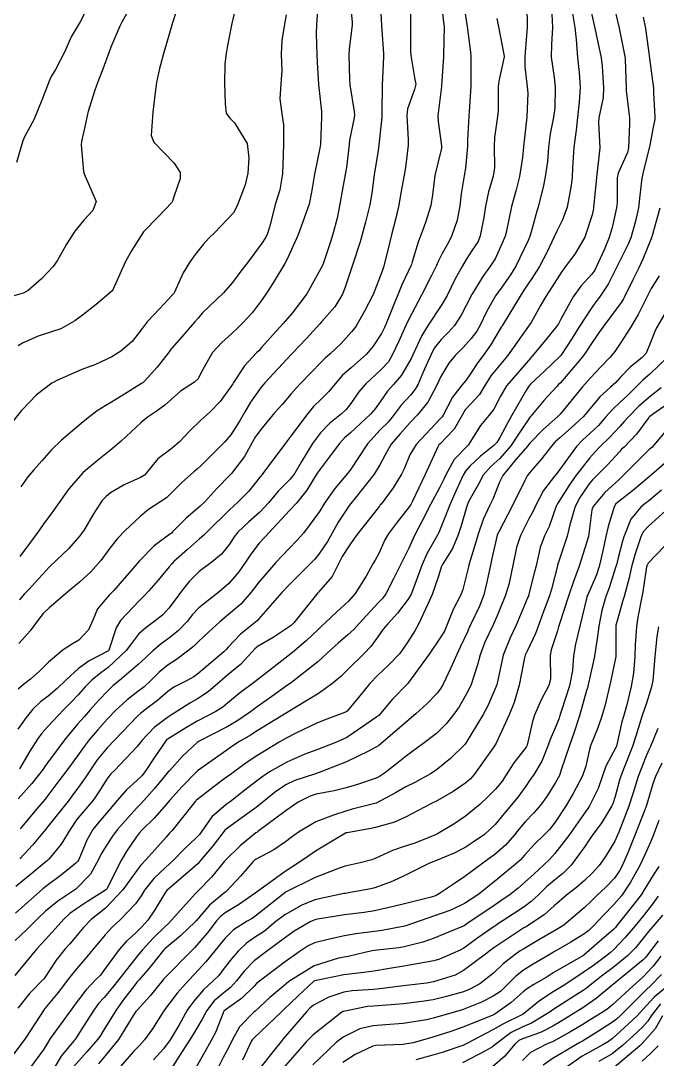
# Model space of a CAD drawing. Header units: metres. Extents: x 307586 to 320046, y 7427249 to 7434250.
# Drawn here: x 319825.8 to 319868.4, y 7429218.5 to 7429288 of the extents above; entities that cross this region are included whole.
import ezdxf

# ---------------------------------------------------------------- set-up
doc = ezdxf.new("R2010")
doc.units = ezdxf.units.M
doc.header["$MEASUREMENT"] = 0
doc.layers.add('Curvas de Nivel 1m', color=11, linetype='Continuous')
doc.layers.add('Curvas de Nivel 5m', color=15, linetype='Continuous')

msp = doc.modelspace()

# ---------------------------------------------------------------- linework, layer by layer
at = {"layer": 'Curvas de Nivel 1m', "flags": 128}
for points, elevation in [([(319863.746, 7429289.505), (319864.183, 7429287.556), (319864.197, 7429287.514), (319864.206, 7429287.476), (319864.628, 7429285.485), (319864.692, 7429284.94), (319864.778, 7429283.484), (319864.762, 7429282.848), (319864.457, 7429281.487), (319864.433, 7429281.161), (319864.52, 7429279.486), (319864.484, 7429279.081), (319864.308, 7429277.488), (319864.292, 7429277.256), (319864.118, 7429275.489), (319864.108, 7429275.413), (319864.028, 7429274.986), (319863.534, 7429273.497), (319862.867, 7429272.373), (319862.222, 7429271.517), (319862.122, 7429271.387), (319861.988, 7429271.204), (319861.33, 7429270.169), (319860.918, 7429269.53), (319860.564, 7429268.927), (319859.946, 7429267.803), (319859.77, 7429267.543), (319858.999, 7429266.481), (319858.348, 7429265.563), (319857.908, 7429265.031), (319857.236, 7429264.24), (319856.849, 7429263.58), (319856.493, 7429262.977), (319855.88, 7429262.338), (319855.518, 7429261.952), (319855.317, 7429261.596), (319854.784, 7429260.67), (319853.844, 7429259.686), (319853.775, 7429259.611), (319853.703, 7429259.474), (319852.851, 7429257.625), (319852.001, 7429255.842), (319851.9, 7429255.638), (319851.791, 7429255.473), (319850.983, 7429254.446), (319850.387, 7429253.654), (319850.162, 7429253.261), (319849.753, 7429252.357), (319849.509, 7429251.901), (319849.361, 7429251.666), (319848.897, 7429250.835), (319848.172, 7429249.683), (319847.718, 7429249.163), (319846.953, 7429248.455), (319846.168, 7429247.705), (319845.924, 7429247.483), (319845.696, 7429247.27), (319844.894, 7429246.509), (319843.978, 7429245.727), (319843.67, 7429245.485), (319842.474, 7429244.561), (319841.655, 7429243.926), (319841.564, 7429243.85), (319841.457, 7429243.762), (319840.417, 7429242.996), (319839.631, 7429242.343), (319839.325, 7429242.087), (319838.848, 7429241.792), (319837.616, 7429241.133), (319836.776, 7429240.654), (319835.604, 7429239.916), (319835.553, 7429239.881), (319835.512, 7429239.831), (319834.734, 7429238.696), (319834.172, 7429237.844), (319833.917, 7429237.507), (319833.573, 7429237.175), (319832.88, 7429236.543), (319832.287, 7429235.869), (319831.544, 7429234.979), (319831.035, 7429234.388), (319830.638, 7429233.889), (319830.226, 7429233.19), (319829.697, 7429231.898), (319829.63, 7429231.771), (319829.5, 7429231.642), (319828.527, 7429230.875), (319827.485, 7429230.081), (319827.29, 7429229.923), (319825.467, 7429228.313)], 858), ([(319853.871, 7429289.623), (319854.108, 7429287.696), (319854.113, 7429287.621), (319854.084, 7429285.69), (319854.087, 7429285.621), (319854.088, 7429285.556), (319853.949, 7429283.613), (319853.923, 7429283.406), (319853.707, 7429281.616), (319853.716, 7429281.225), (319853.951, 7429279.612), (319853.933, 7429279.464), (319853.5, 7429277.618), (319853.337, 7429276.327), (319853.224, 7429275.622), (319852.878, 7429274.483), (319852.56, 7429273.632), (319852.409, 7429273.232), (319851.986, 7429271.844), (319851.941, 7429271.683), (319851.923, 7429271.641), (319851.299, 7429270.317), (319851.029, 7429269.649), (319850.722, 7429268.886), (319850.224, 7429267.657), (319850.14, 7429267.458), (319849.934, 7429267.059), (319849.383, 7429266.206), (319848.928, 7429265.675), (319847.904, 7429264.76), (319847.329, 7429264.265), (319846.83, 7429263.701), (319846.409, 7429263.181), (319845.877, 7429262.658), (319845.393, 7429262.191), (319845.001, 7429261.719), (319843.847, 7429260.172), (319843.516, 7429259.735), (319842.673, 7429258.589), (319842.046, 7429257.757), (319841.947, 7429257.632), (319841.819, 7429257.471), (319841.053, 7429256.518), (319840.328, 7429255.775), (319840.045, 7429255.523), (319839.788, 7429255.292), (319838.272, 7429253.803), (319838.023, 7429253.552), (319837.766, 7429253.325), (319836.948, 7429252.625), (319836.05, 7429251.827), (319835.901, 7429251.669), (319835.739, 7429251.469), (319835.004, 7429250.564), (319834.372, 7429249.844), (319834.05, 7429249.516), (319833.716, 7429249.18), (319832.488, 7429247.868), (319832.19, 7429247.378), (319831.698, 7429245.88), (319831.673, 7429245.853), (319830.381, 7429245.177), (319829.66, 7429244.658), (319828.847, 7429243.912), (319828.244, 7429243.321), (319827.636, 7429242.81), (319827.137, 7429242.429), (319826.626, 7429241.94), (319826.172, 7429241.39), (319825.609, 7429240.595)], 864), ([(319849.834, 7429289.3), (319849.934, 7429287.664), (319850.063, 7429285.752), (319850.064, 7429285.661), (319850.06, 7429285.569), (319849.983, 7429283.662), (319849.962, 7429281.805), (319849.961, 7429281.662), (319849.952, 7429281.513), (319849.759, 7429279.665), (319849.708, 7429279.294), (319849.44, 7429277.669), (319849.274, 7429276.443), (319849.141, 7429275.673), (319848.86, 7429274.516), (319848.649, 7429273.68), (319848.505, 7429273.183), (319848.004, 7429271.69), (319847.982, 7429271.625), (319847.511, 7429270.151), (319847.332, 7429269.696), (319846.812, 7429268.844), (319845.944, 7429267.86), (319845.802, 7429267.711), (319844.916, 7429266.732), (319843.962, 7429265.73), (319843.912, 7429265.676), (319842.135, 7429263.756), (319842.019, 7429263.63), (319841.889, 7429263.473), (319841.173, 7429262.468), (319840.771, 7429261.771), (319840.441, 7429261.19), (319839.848, 7429260.276), (319839.436, 7429259.786), (319837.827, 7429258.197), (319837.625, 7429258.012), (319837.387, 7429257.814), (319836.553, 7429257.081), (319835.8, 7429256.316), (319835.546, 7429256.083), (319835.173, 7429255.836), (319834.341, 7429255.291), (319833.783, 7429254.822), (319832.773, 7429253.865), (319832.279, 7429253.358), (319831.755, 7429252.714), (319831.405, 7429252.227), (319831.158, 7429251.886), (319830.495, 7429251.132), (319829.728, 7429250.445), (319829.083, 7429249.91), (319827.711, 7429248.726), (319827.308, 7429248.332), (319826.995, 7429247.937), (319826.444, 7429247.19), (319825.679, 7429246.343)], 866), ([(319847.796, 7429289.694), (319847.974, 7429287.903), (319847.972, 7429287.692), (319847.77, 7429286.083), (319847.753, 7429285.694), (319847.788, 7429284.042), (319847.814, 7429283.693), (319848.106, 7429281.904), (319848.121, 7429281.69), (319848.101, 7429281.486), (319847.801, 7429279.978), (319847.764, 7429279.693), (319847.595, 7429278.167), (319847.504, 7429277.696), (319847.268, 7429276.474), (319847.147, 7429275.699), (319846.956, 7429274.768), (319846.67, 7429273.703), (319846.516, 7429273.194), (319846.023, 7429271.71), (319846.013, 7429271.679), (319845.982, 7429271.6), (319844.934, 7429269.72), (319843.95, 7429268.416), (319843.365, 7429267.739), (319842.696, 7429266.984), (319841.918, 7429266.118), (319841.745, 7429265.933), (319841.567, 7429265.763), (319840.778, 7429264.898), (319840.028, 7429263.779), (319839.979, 7429263.692), (319839.889, 7429263.537), (319839.149, 7429262.515), (319838.441, 7429261.801), (319837.857, 7429261.268), (319837.121, 7429260.547), (319836.42, 7429259.824), (319836.122, 7429259.545), (319835.838, 7429259.338), (319834.984, 7429258.686), (319834.312, 7429257.845), (319834.08, 7429257.586), (319833.817, 7429257.431), (319832.726, 7429256.95), (319831.801, 7429256.402), (319831.512, 7429256.168), (319831.26, 7429255.885), (319830.662, 7429255.014), (319830.017, 7429253.898), (319829.922, 7429253.747), (319829.767, 7429253.533), (319829.009, 7429252.657), (319828.231, 7429251.923), (319827.738, 7429251.462), (319827.001, 7429250.667), (319826.346, 7429249.944), (319826.045, 7429249.622), (319825.716, 7429249.248)], 867), ([(319845.696, 7429289.215), (319845.588, 7429287.719), (319845.556, 7429287.102), (319845.612, 7429285.718), (319845.638, 7429285.208), (319845.714, 7429283.716), (319845.915, 7429281.904), (319845.922, 7429281.712), (319845.91, 7429281.521), (319845.854, 7429279.712), (319845.815, 7429279.447), (319845.442, 7429277.716), (319845.257, 7429276.505), (319845.09, 7429275.719), (319844.584, 7429274.29), (319844.376, 7429273.726), (319844.269, 7429273.468), (319844, 7429272.876), (319843.649, 7429272.074), (319843.469, 7429271.738), (319842.679, 7429270.458), (319842.245, 7429269.756), (319841.959, 7429269.334), (319841.272, 7429268.444), (319840.664, 7429267.773), (319840.301, 7429267.413), (319839.932, 7429267.055), (319839.26, 7429266.453), (319838.626, 7429265.799), (319837.9, 7429264.49), (319837.669, 7429264.038), (319837.433, 7429263.815), (319836.492, 7429263.216), (319835.875, 7429262.655), (319835.446, 7429262.258), (319834.862, 7429261.84), (319834.261, 7429261.444), (319833.856, 7429261.113), (319832.513, 7429259.87), (319831.837, 7429259.278), (319831.059, 7429258.659), (319830.132, 7429257.897), (319829.97, 7429257.749), (319829.818, 7429257.599), (319829.034, 7429256.682), (319828.485, 7429255.92), (319827.783, 7429254.925), (319827.362, 7429254.349), (319827.07, 7429253.937), (319826.516, 7429253.188), (319825.746, 7429252.144)], 868), ([(319833.137, 7429288.927), (319832.571, 7429287.876), (319832.437, 7429287.62), (319832.17, 7429286.993), (319831.838, 7429286.203), (319831.714, 7429285.884), (319831.299, 7429284.731), (319830.97, 7429283.892), (319830.749, 7429283.268), (319830.325, 7429281.898), (319830.277, 7429281.722), (319830.093, 7429280.885), (319829.877, 7429279.903), (319829.859, 7429279.681), (319830.001, 7429277.901), (319830.06, 7429277.739), (319830.86, 7429275.892), (319830.631, 7429275.29), (319830.02, 7429274.636), (319829.425, 7429273.909), (319828.876, 7429273.04), (319828.251, 7429271.926), (319827.979, 7429271.549), (319827.195, 7429270.713), (319826.304, 7429269.947), (319826.096, 7429269.814), (319825.961, 7429269.761), (319824.572, 7429269.349)], 872), ([(319865.518, 7429288.802), (319865.829, 7429287.475), (319866.158, 7429285.812), (319866.219, 7429285.469), (319866.227, 7429285.395), (319866.284, 7429283.468), (319866.299, 7429283.301), (319866.507, 7429281.466), (319866.515, 7429281.058), (319866.45, 7429279.466), (319866.387, 7429279.16), (319866.073, 7429278.474), (319865.756, 7429277.783), (319865.699, 7429277.474), (319865.683, 7429275.829), (319865.641, 7429275.474), (319865.347, 7429274.149), (319865.161, 7429273.479), (319864.828, 7429272.659), (319864.294, 7429271.487), (319864.188, 7429271.29), (319863.986, 7429271.029), (319863.25, 7429270.225), (319862.742, 7429269.508), (319861.948, 7429268.061), (319861.762, 7429267.704), (319861.642, 7429267.523), (319860.875, 7429266.585), (319860.005, 7429265.539), (319859.958, 7429265.494), (319859.912, 7429265.443), (319858.289, 7429263.564), (319857.886, 7429262.873), (319857.448, 7429262.004), (319857.118, 7429261.578), (319856.545, 7429260.901), (319855.846, 7429259.764), (319855.779, 7429259.655), (319855.72, 7429259.591), (319854.788, 7429258.646), (319854.23, 7429257.606), (319854.106, 7429257.319), (319853.81, 7429256.738), (319853.211, 7429255.619), (319852.601, 7429254.447), (319852.188, 7429253.634), (319852.056, 7429253.348), (319851.759, 7429252.704), (319851.405, 7429251.986), (319851.231, 7429251.645), (319850.736, 7429250.647), (319850.225, 7429249.655), (319850.02, 7429249.357), (319849.717, 7429249.043), (319848.447, 7429247.679), (319848.097, 7429247.284), (319847.691, 7429246.907), (319847.026, 7429246.353), (319846.318, 7429245.704), (319845.988, 7429245.388), (319845.667, 7429245.118), (319843.913, 7429243.727), (319843.762, 7429243.618), (319843.65, 7429243.539), (319842.596, 7429242.789), (319841.628, 7429242.104), (319841.434, 7429241.954), (319841.177, 7429241.764), (319840.253, 7429241.137), (319839.613, 7429240.772), (319837.734, 7429239.808), (319837.602, 7429239.724), (319836.614, 7429238.799), (319835.744, 7429237.828), (319835.668, 7429237.743), (319835.58, 7429237.64), (319834.762, 7429236.641), (319834.049, 7429235.845), (319833.807, 7429235.59), (319833.548, 7429235.313), (319832.256, 7429233.869), (319831.945, 7429233.456), (319831.517, 7429232.81), (319831.166, 7429232.225), (319831.009, 7429231.885), (319830.472, 7429230.912), (319829.483, 7429229.9), (319828.282, 7429229.105), (319827.468, 7429228.44), (319826.931, 7429227.928), (319826.192, 7429227.198), (319825.441, 7429226.467)], 857), ([(319862.589, 7429289.126), (319862.861, 7429287.513), (319862.952, 7429286.727), (319863.032, 7429285.507), (319863.145, 7429284.507), (319863.212, 7429283.504), (319863.143, 7429282.525), (319863.036, 7429281.506), (319862.947, 7429280.661), (319862.786, 7429279.509), (319862.708, 7429278.149), (319862.676, 7429277.511), (319862.618, 7429276.948), (319862.346, 7429275.515), (319862.024, 7429274.67), (319861.645, 7429273.896), (319861.48, 7429273.525), (319861.013, 7429272.52), (319860.498, 7429271.535), (319860.306, 7429271.219), (319859.981, 7429270.741), (319859.499, 7429270.018), (319859.199, 7429269.551), (319858.062, 7429267.686), (319857.994, 7429267.569), (319857.973, 7429267.539), (319857.942, 7429267.485), (319857.23, 7429266.27), (319856.72, 7429265.582), (319856.371, 7429265.123), (319855.901, 7429264.402), (319855.573, 7429263.917), (319855.308, 7429263.596), (319854.687, 7429262.8), (319854.045, 7429261.608), (319853.977, 7429261.494), (319853.86, 7429261.363), (319852.253, 7429259.634), (319851.836, 7429258.958), (319851.452, 7429258.019), (319851.271, 7429257.646), (319850.713, 7429256.747), (319849.898, 7429255.659), (319849.849, 7429255.603), (319849.792, 7429255.525), (319848.359, 7429253.681), (319848.108, 7429253.345), (319847.761, 7429252.873), (319847.295, 7429252.149), (319847.071, 7429251.697), (319846.625, 7429250.81), (319845.723, 7429249.758), (319845.678, 7429249.71), (319845.502, 7429249.493), (319844.059, 7429247.726), (319843.882, 7429247.546), (319843.698, 7429247.396), (319842.693, 7429246.74), (319841.679, 7429246.147), (319841.459, 7429245.98), (319841.259, 7429245.764), (319840.502, 7429244.934), (319839.657, 7429244.227), (319839.14, 7429243.788), (319838.344, 7429243.097), (319837.635, 7429242.638), (319837.106, 7429242.341), (319836.312, 7429241.823), (319835.891, 7429241.556), (319835.619, 7429241.389), (319834.735, 7429240.716), (319833.901, 7429239.847), (319833.776, 7429239.673), (319833.599, 7429239.438), (319832.094, 7429237.872), (319831.841, 7429237.615), (319831.574, 7429237.264), (319831.04, 7429236.406), (319830.667, 7429235.889), (319830.164, 7429235.277), (319829.539, 7429234.536), (319829.104, 7429233.904), (319828.502, 7429232.926), (319827.687, 7429231.918), (319827.587, 7429231.834), (319827.501, 7429231.762), (319826.427, 7429230.871), (319825.484, 7429230.081)], 859), ([(319830.191, 7429288.685), (319829.773, 7429287.906), (319829.179, 7429286.903), (319828.756, 7429285.921), (319828.141, 7429284.719), (319827.835, 7429284.234), (319827.712, 7429283.934), (319827.269, 7429282.785), (319826.935, 7429281.942), (319826.692, 7429281.349), (319826.086, 7429280.266), (319825.953, 7429279.951), (319825.534, 7429278.49)], 873), ([(319836.19, 7429288.583), (319835.95, 7429287.833), (319835.554, 7429286.447), (319835.373, 7429285.842), (319835.082, 7429284.786), (319834.893, 7429283.849), (319834.798, 7429283.175), (319834.637, 7429281.852), (319834.531, 7429280.289), (319834.701, 7429279.844), (319836.069, 7429278.461), (319836.476, 7429277.826), (319836.458, 7429277.425), (319836.038, 7429276.196), (319835.954, 7429275.911), (319835.902, 7429275.831), (319835, 7429274.864), (319834.013, 7429273.85), (319833.233, 7429272.622), (319832.821, 7429271.867), (319831.964, 7429269.983), (319831.928, 7429269.916), (319831.903, 7429269.881), (319830.845, 7429269), (319829.947, 7429268.279), (319829.427, 7429267.908), (319828.478, 7429267.379), (319827.932, 7429267.193), (319826.975, 7429266.892), (319825.92, 7429266.405), (319825.64, 7429266.23)], 871), ([(319855.461, 7429288.867), (319855.66, 7429287.598), (319855.888, 7429285.863), (319855.897, 7429285.594), (319855.896, 7429285.338), (319855.898, 7429283.592), (319855.798, 7429281.912), (319855.771, 7429281.593), (319855.686, 7429279.997), (319855.678, 7429279.594), (319855.551, 7429278.112), (319855.457, 7429277.596), (319855.248, 7429276.395), (319855.165, 7429275.599), (319854.991, 7429274.632), (319854.637, 7429273.604), (319854.428, 7429273.187), (319853.995, 7429272.407), (319853.722, 7429271.879), (319853.603, 7429271.616), (319853.284, 7429270.929), (319852.616, 7429269.63), (319851.951, 7429268.405), (319851.695, 7429267.893), (319851.58, 7429267.644), (319851.074, 7429266.5), (319850.678, 7429265.652), (319850.389, 7429265.175), (319849.903, 7429264.657), (319848.858, 7429263.676), (319848.41, 7429263.157), (319847.873, 7429262.37), (319847.577, 7429261.983), (319847.263, 7429261.696), (319846.484, 7429261.076), (319845.85, 7429260.43), (319845.328, 7429259.715), (319844.562, 7429258.454), (319844.14, 7429257.727), (319844.012, 7429257.536), (319843.817, 7429257.322), (319843.026, 7429256.52), (319842.391, 7429255.751), (319841.786, 7429255.108), (319841.068, 7429254.479), (319840.325, 7429253.774), (319840.079, 7429253.467), (319839.761, 7429252.968), (319839.233, 7429252.306), (319838.605, 7429251.797), (319837.736, 7429251.142), (319837.072, 7429250.475), (319836.559, 7429249.822), (319836.204, 7429249.339), (319835.712, 7429248.697), (319835.3, 7429248.241), (319834.796, 7429247.839), (319834.162, 7429247.379), (319833.69, 7429246.956), (319833.205, 7429246.332), (319832.853, 7429245.862), (319831.661, 7429244.732), (319831.169, 7429244.374), (319830.563, 7429243.891), (319830.113, 7429243.428), (319829.638, 7429242.903), (319829.15, 7429242.387), (319828.68, 7429241.914), (319827.612, 7429240.789), (319827.212, 7429240.329), (319826.928, 7429239.937), (319826.411, 7429239.125), (319825.717, 7429237.949)], 863), ([(319859.654, 7429289.004), (319859.667, 7429287.548), (319859.551, 7429286.16), (319859.513, 7429285.55), (319859.522, 7429284.924), (319859.678, 7429283.547), (319859.711, 7429283.128), (319859.652, 7429281.547), (319859.487, 7429280.154), (319859.421, 7429279.55), (319859.358, 7429278.833), (319859.16, 7429277.554), (319858.937, 7429276.669), (319858.625, 7429275.561), (319858.263, 7429273.814), (319858.196, 7429273.567), (319858.008, 7429273.09), (319857.526, 7429272.047), (319857.225, 7429271.578), (319856.7, 7429270.865), (319855.964, 7429269.677), (319855.931, 7429269.623), (319855.917, 7429269.59), (319855.258, 7429268.289), (319854.811, 7429267.601), (319854.403, 7429267.139), (319853.929, 7429266.658), (319853.464, 7429266.073), (319853.221, 7429265.62), (319852.704, 7429264.431), (319852.363, 7429263.633), (319852.193, 7429263.331), (319851.883, 7429262.97), (319851.244, 7429262.274), (319850.777, 7429261.651), (319850.372, 7429261.14), (319849.852, 7429260.614), (319848.999, 7429259.673), (319847.825, 7429257.931), (319847.728, 7429257.787), (319847.652, 7429257.692), (319846.806, 7429256.702), (319846.115, 7429255.707), (319845.996, 7429255.503), (319845.787, 7429255.161), (319844.721, 7429253.721), (319844.274, 7429253.216), (319843.757, 7429252.688), (319843.285, 7429252.202), (319842.865, 7429251.743), (319841.73, 7429250.432), (319841.437, 7429250.051), (319841.22, 7429249.765), (319840.515, 7429248.971), (319839.708, 7429248.276), (319839.122, 7429247.789), (319838.38, 7429247.112), (319837.682, 7429246.443), (319837.351, 7429246.14), (319836.964, 7429245.817), (319836.219, 7429245.273), (319835.664, 7429244.899), (319835.069, 7429244.426), (319834.48, 7429243.842), (319834.054, 7429243.438), (319833.642, 7429243.12), (319832.925, 7429242.569), (319832.169, 7429241.872), (319831.617, 7429241.293), (319830.947, 7429240.549), (319830.392, 7429239.892), (319830.046, 7429239.448), (319829.592, 7429238.819), (319828.93, 7429237.91), (319828.35, 7429237.14), (319827.555, 7429236.084), (319827.486, 7429235.999), (319827.431, 7429235.931), (319826.861, 7429235.252), (319825.775, 7429233.946)], 861), ([(319867.427, 7429288.222), (319867.592, 7429287.456), (319867.803, 7429285.809), (319867.85, 7429285.453), (319868.112, 7429283.471), (319868.114, 7429283.45), (319868.13, 7429283.15), (319868.206, 7429281.541), (319868.21, 7429281.449), (319868.201, 7429281.359), (319868.104, 7429280.853), (319867.879, 7429279.659), (319867.839, 7429279.452), (319867.483, 7429278.041), (319867.334, 7429277.457), (319867.211, 7429276.292), (319867.12, 7429275.459), (319866.906, 7429274.579), (319866.593, 7429273.464), (319866.434, 7429273.041), (319866, 7429272.179), (319865.762, 7429271.706), (319865.655, 7429271.473), (319865.093, 7429270.362), (319864.51, 7429269.485), (319864.273, 7429269.173), (319863.955, 7429268.736), (319863.156, 7429267.502), (319862.69, 7429266.751), (319861.914, 7429265.591), (319861.882, 7429265.552), (319861.855, 7429265.521), (319860.86, 7429264.574), (319859.894, 7429263.672), (319859.785, 7429263.542), (319859.636, 7429263.289), (319858.628, 7429261.559), (319858.356, 7429261.073), (319857.851, 7429260.1), (319857.651, 7429259.767), (319857.446, 7429259.574), (319856.557, 7429258.862), (319855.829, 7429258.185), (319855.552, 7429257.867), (319855.392, 7429257.594), (319854.897, 7429256.509), (319854.491, 7429255.603), (319854.294, 7429255.099), (319853.774, 7429253.753), (319853.7, 7429253.611), (319852.991, 7429252.384), (319852.649, 7429251.626), (319852.019, 7429249.928), (319851.905, 7429249.637), (319851.72, 7429249.304), (319851.004, 7429248.353), (319850.351, 7429247.654), (319850.053, 7429247.301), (319849.69, 7429246.77), (319849.215, 7429246.132), (319848.776, 7429245.673), (319847.662, 7429244.573), (319847.215, 7429244.136), (319846.704, 7429243.699), (319846.099, 7429243.252), (319845.642, 7429242.956), (319844.876, 7429242.476), (319843.623, 7429241.73), (319841.61, 7429240.484), (319841.166, 7429240.206), (319840.436, 7429239.772), (319839.932, 7429239.444), (319839.597, 7429239.207), (319837.632, 7429237.809), (319837.604, 7429237.788), (319837.582, 7429237.771), (319836.609, 7429236.772), (319835.752, 7429235.827), (319835.55, 7429235.588), (319834.733, 7429234.646), (319833.914, 7429233.846), (319833.726, 7429233.652), (319833.526, 7429233.39), (319832.901, 7429232.471), (319832.546, 7429231.864), (319831.614, 7429230.008), (319831.535, 7429229.879), (319831.482, 7429229.83), (319830.281, 7429229.086), (319829.469, 7429228.553), (319829.09, 7429228.281), (319828.689, 7429227.908), (319828.112, 7429227.255), (319827.442, 7429226.52), (319827.144, 7429226.218), (319826.877, 7429225.928), (319825.415, 7429224.132)], 856), ([(319857.648, 7429288.116), (319857.752, 7429287.574), (319858.126, 7429285.597), (319858.123, 7429285.57), (319857.769, 7429283.942), (319857.739, 7429283.574), (319857.73, 7429281.96), (319857.697, 7429281.574), (319857.498, 7429280.17), (319857.462, 7429279.576), (319857.488, 7429278.156), (319857.405, 7429277.577), (319857.093, 7429276.534), (319856.895, 7429275.581), (319856.784, 7429274.824), (319856.534, 7429273.585), (319856.385, 7429273.211), (319856.003, 7429272.623), (319855.589, 7429272.002), (319855.348, 7429271.596), (319854.863, 7429270.712), (319854.315, 7429269.606), (319854.19, 7429269.378), (319853.957, 7429268.995), (319853.061, 7429267.623), (319852.636, 7429266.925), (319852.027, 7429265.638), (319851.91, 7429265.381), (319851.264, 7429264.281), (319850.729, 7429263.652), (319850.333, 7429263.209), (319849.876, 7429262.565), (319849.501, 7429262.033), (319849.19, 7429261.67), (319847.85, 7429260.414), (319847.466, 7429260.074), (319847.118, 7429259.697), (319846.572, 7429258.967), (319845.826, 7429257.998), (319845.637, 7429257.712), (319844.937, 7429256.588), (319844.237, 7429255.726), (319843.788, 7429255.234), (319842.419, 7429253.75), (319842.105, 7429253.417), (319841.762, 7429253.038), (319841.2, 7429252.317), (319840.837, 7429251.769), (319840.391, 7429251.118), (319839.729, 7429250.349), (319839.071, 7429249.79), (319837.712, 7429248.712), (319837.279, 7429248.242), (319836.949, 7429247.818), (319836.344, 7429247.173), (319835.686, 7429246.672), (319835.195, 7429246.32), (319834.642, 7429245.84), (319834.141, 7429245.373), (319833.664, 7429244.935), (319832.421, 7429243.868), (319831.998, 7429243.525), (319831.643, 7429243.193), (319831.004, 7429242.514), (319830.443, 7429241.892), (319830.061, 7429241.453), (319829.613, 7429240.94), (319828.751, 7429239.913), (319827.587, 7429238.36), (319827.414, 7429238.103), (319827.3, 7429237.933), (319826.546, 7429236.963), (319825.631, 7429235.949)], 862), ([(319843.566, 7429288.369), (319843.444, 7429287.747), (319843.257, 7429286.659), (319843.225, 7429285.749), (319843.275, 7429284.615), (319843.197, 7429283.749), (319843.122, 7429282.741), (319843.267, 7429281.743), (319843.37, 7429281.016), (319843.377, 7429279.741), (319843.348, 7429279.014), (319843.303, 7429277.741), (319843.122, 7429276.669), (319842.841, 7429275.748), (319842.437, 7429274.174), (319842.313, 7429273.755), (319842.219, 7429273.548), (319842.004, 7429273.193), (319841.391, 7429272.367), (319840.942, 7429271.77), (319840.531, 7429271.221), (319839.97, 7429270.479), (319839.359, 7429269.789), (319837.949, 7429268.413), (319837.664, 7429268.095), (319837.428, 7429267.815), (319836.737, 7429267.016), (319835.917, 7429266.073), (319835.806, 7429265.94), (319835.723, 7429265.832), (319834.922, 7429264.82), (319834.06, 7429263.848), (319833.975, 7429263.766), (319833.891, 7429263.709), (319832.736, 7429263.012), (319831.872, 7429262.473), (319831.495, 7429262.257), (319830.914, 7429261.889), (319830.325, 7429261.428), (319829.854, 7429261.033), (319828.526, 7429259.92), (319827.836, 7429259.263), (319827.216, 7429258.549), (319826.689, 7429257.941), (319826.289, 7429257.472), (319825.806, 7429256.804)], 869), ([(319868.502, 7429270.926), (319867.972, 7429270.063), (319867.754, 7429269.664), (319867.653, 7429269.453), (319867.087, 7429268.323), (319866.571, 7429267.464), (319866.329, 7429267.074), (319865.928, 7429266.452), (319865.53, 7429265.863), (319865.227, 7429265.477), (319864.585, 7429264.804), (319863.899, 7429264.097), (319863.377, 7429263.498), (319861.874, 7429261.673), (319861.804, 7429261.591), (319861.733, 7429261.521), (319860.748, 7429260.643), (319859.846, 7429259.723), (319859.769, 7429259.616), (319859.712, 7429259.542), (319858.917, 7429258.637), (319858.046, 7429257.567), (319857.816, 7429257.12), (319857.386, 7429255.987), (319857.186, 7429255.576), (319856.729, 7429254.635), (319856.373, 7429253.584), (319856.241, 7429253.11), (319855.77, 7429251.59), (319855.767, 7429251.565), (319855.742, 7429251.453), (319855.374, 7429249.946), (319855.228, 7429249.595), (319854.713, 7429248.6), (319854.324, 7429247.604), (319854.134, 7429247.168), (319853.685, 7429246.441), (319853.347, 7429245.946), (319853.114, 7429245.618), (319851.741, 7429243.726), (319851.674, 7429243.64), (319850.667, 7429242.62), (319849.87, 7429241.658), (319849.752, 7429241.529), (319849.621, 7429241.429), (319848.807, 7429240.864), (319847.607, 7429240.059), (319847.368, 7429239.93), (319846.808, 7429239.698), (319845.598, 7429239.227), (319844.811, 7429238.934), (319843.59, 7429238.401), (319842.446, 7429237.747), (319841.937, 7429237.395), (319841.573, 7429237.126), (319840.8, 7429236.532), (319839.837, 7429235.777), (319839.675, 7429235.655), (319839.551, 7429235.566), (319838.594, 7429234.738), (319837.925, 7429233.796), (319837.763, 7429233.564), (319837.526, 7429233.317), (319836.741, 7429232.585), (319836.004, 7429231.822), (319835.498, 7429231.349), (319834.715, 7429230.613), (319834.089, 7429229.844), (319833.853, 7429229.472), (319833.474, 7429228.929), (319832.452, 7429227.865), (319831.94, 7429227.388), (319831.447, 7429226.845), (319831.016, 7429226.308), (319830.66, 7429225.888), (319830.099, 7429225.221), (319829.418, 7429224.436), (319829.178, 7429224.14), (319829.008, 7429223.904), (319828.32, 7429222.99), (319827.42, 7429221.92), (319827.404, 7429221.898), (319827.382, 7429221.867), (319826.128, 7429219.939), (319825.352, 7429218.907)], 854), ([(319868.858, 7429268.343), (319868.317, 7429267.444), (319868.198, 7429267.187), (319867.928, 7429266.457), (319867.619, 7429265.751), (319867.358, 7429265.456), (319866.566, 7429264.804), (319865.899, 7429264.118), (319865.59, 7429263.779), (319865.251, 7429263.476), (319864.541, 7429262.829), (319863.878, 7429262.036), (319863.408, 7429261.497), (319862.61, 7429260.761), (319861.851, 7429260.091), (319861.553, 7429259.817), (319861.295, 7429259.525), (319860.661, 7429258.706), (319859.825, 7429257.747), (319859.667, 7429257.542), (319859.505, 7429257.232), (319858.696, 7429255.556), (319857.775, 7429253.802), (319857.698, 7429253.647), (319857.672, 7429253.571), (319857.313, 7429252.011), (319857.21, 7429251.575), (319856.959, 7429250.349), (319856.772, 7429249.58), (319856.479, 7429248.819), (319855.883, 7429247.588), (319855.825, 7429247.465), (319855.697, 7429247.166), (319855.194, 7429246.081), (319854.963, 7429245.597), (319854.567, 7429244.698), (319854.063, 7429243.606), (319853.91, 7429243.346), (319853.644, 7429243.003), (319852.961, 7429242.292), (319852.225, 7429241.631), (319851.618, 7429241.114), (319850.833, 7429240.425), (319849.914, 7429239.657), (319849.744, 7429239.516), (319849.6, 7429239.415), (319849.067, 7429239.135), (319847.59, 7429238.415), (319845.773, 7429237.707), (319845.629, 7429237.663), (319845.582, 7429237.65), (319844.135, 7429237.164), (319843.57, 7429236.898), (319842.875, 7429236.428), (319842.018, 7429235.753), (319841.549, 7429235.378), (319840.623, 7429234.688), (319839.534, 7429233.914), (319839.463, 7429233.851), (319839.406, 7429233.781), (319838.593, 7429232.713), (319837.81, 7429231.797), (319837.666, 7429231.634), (319837.5, 7429231.473), (319835.583, 7429229.828), (319835.482, 7429229.702), (319834.779, 7429228.528), (319834.31, 7429227.842), (319833.915, 7429227.387), (319833.449, 7429226.949), (319832.872, 7429226.428), (319832.385, 7429225.866), (319831.419, 7429224.53), (319831.133, 7429224.166), (319830.862, 7429223.886), (319830.151, 7429223.143), (319829.386, 7429222.122), (319829.295, 7429221.99), (319829.223, 7429221.902), (319828.44, 7429220.841), (319827.785, 7429219.916), (319827.618, 7429219.66), (319827.356, 7429219.219), (319826.408, 7429217.934)], 853), ([(319869.008, 7429265.434), (319867.902, 7429264.359), (319867.416, 7429263.937), (319866.926, 7429263.46), (319866.408, 7429262.944), (319865.883, 7429262.467), (319865.37, 7429261.983), (319864.933, 7429261.479), (319864.434, 7429260.915), (319863.856, 7429260.366), (319863.392, 7429259.955), (319862.961, 7429259.503), (319861.827, 7429257.936), (319861.651, 7429257.695), (319861.505, 7429257.523), (319860.766, 7429256.573), (319860.239, 7429255.536), (319860.1, 7429255.227), (319859.784, 7429254.66), (319859.218, 7429253.548), (319858.964, 7429252.755), (319858.721, 7429251.555), (319858.443, 7429250.269), (319858.226, 7429249.562), (319857.71, 7429248.294), (319857.488, 7429247.789), (319857.388, 7429247.573), (319856.838, 7429246.426), (319856.532, 7429245.581), (319856.347, 7429244.903), (319855.923, 7429243.587), (319855.842, 7429243.396), (319855.644, 7429243.013), (319855.118, 7429242.107), (319854.764, 7429241.599), (319854.252, 7429240.968), (319853.61, 7429240.325), (319852.7, 7429239.624), (319851.595, 7429238.822), (319850.942, 7429238.294), (319850.133, 7429237.655), (319849.802, 7429237.435), (319849.578, 7429237.329), (319848.329, 7429236.915), (319847.568, 7429236.692), (319846.764, 7429236.493), (319845.561, 7429236.249), (319845.151, 7429236.122), (319844.368, 7429235.722), (319843.547, 7429235.175), (319841.668, 7429233.758), (319841.589, 7429233.702), (319841.531, 7429233.663), (319840.48, 7429232.809), (319839.504, 7429231.853), (319839.467, 7429231.816), (319839.444, 7429231.781), (319838.565, 7429230.717), (319837.678, 7429229.798), (319837.578, 7429229.703), (319837.481, 7429229.599), (319835.895, 7429227.824), (319835.679, 7429227.607), (319835.457, 7429227.406), (319834.659, 7429226.623), (319833.949, 7429225.845), (319833.71, 7429225.567), (319833.427, 7429225.219), (319832.371, 7429223.866), (319831.953, 7429223.324), (319831.395, 7429222.67), (319831.014, 7429222.258), (319830.737, 7429221.886), (319830.213, 7429221.053), (319829.472, 7429219.899), (319829.426, 7429219.835), (319829.362, 7429219.769), (319828.512, 7429218.748), (319828.011, 7429217.913)], 852), ([(319868.633, 7429263.439), (319867.887, 7429262.853), (319867.133, 7429262.205), (319866.42, 7429261.465), (319866.165, 7429261.171), (319865.863, 7429260.842), (319865.189, 7429260.14), (319864.538, 7429259.483), (319864.195, 7429259.131), (319863.835, 7429258.722), (319862.888, 7429257.504), (319862.453, 7429256.87), (319861.798, 7429255.827), (319861.676, 7429255.64), (319861.618, 7429255.522), (319861.142, 7429254.164), (319860.841, 7429253.529), (319860.536, 7429252.761), (319860.264, 7429251.535), (319860.168, 7429251.114), (319859.763, 7429249.54), (319859.753, 7429249.509), (319859.722, 7429249.427), (319858.928, 7429247.552), (319858.526, 7429246.722), (319858.062, 7429245.564), (319857.653, 7429243.57), (319857.04, 7429242.168), (319856.733, 7429241.579), (319855.604, 7429239.718), (319855.55, 7429239.644), (319855.505, 7429239.591), (319854.55, 7429238.644), (319853.585, 7429237.857), (319853.214, 7429237.616), (319852.165, 7429237.04), (319851.569, 7429236.741), (319850.857, 7429236.354), (319849.583, 7429235.66), (319849.565, 7429235.647), (319847.976, 7429235.248), (319847.547, 7429235.126), (319846.714, 7429234.862), (319845.54, 7429234.414), (319844.386, 7429233.721), (319843.9, 7429233.354), (319843.523, 7429233.064), (319842.726, 7429232.53), (319841.505, 7429231.89), (319841.428, 7429231.837), (319841.353, 7429231.761), (319840.497, 7429230.766), (319839.574, 7429229.779), (319839.525, 7429229.737), (319839.482, 7429229.711), (319838.431, 7429228.832), (319837.532, 7429227.799), (319837.502, 7429227.76), (319837.462, 7429227.716), (319836.481, 7429226.781), (319835.434, 7429225.916), (319835.388, 7429225.876), (319835.352, 7429225.831), (319834.509, 7429224.752), (319833.729, 7429223.847), (319833.578, 7429223.681), (319833.407, 7429223.47), (319832.701, 7429222.553), (319832.213, 7429221.868), (319831.369, 7429220.508), (319831.133, 7429220.115), (319830.964, 7429219.884), (319830.218, 7429219.027), (319829.344, 7429218.026)], 851), ([(319868.853, 7429260.44), (319867.999, 7429259.448), (319867.841, 7429259.295), (319866.91, 7429258.381), (319866.009, 7429257.468), (319865.912, 7429257.378), (319865.82, 7429257.306), (319864.859, 7429256.428), (319864.082, 7429255.487), (319863.999, 7429255.28), (319863.773, 7429253.49), (319863.152, 7429251.499), (319862.765, 7429250.477), (319862.434, 7429249.509), (319861.835, 7429247.649), (319861.8, 7429247.519), (319861.778, 7429247.442), (319861.698, 7429247.176), (319861.283, 7429245.92), (319861.208, 7429245.525), (319861.224, 7429243.958), (319861.128, 7429243.525), (319860.613, 7429242.561), (319860.154, 7429241.535), (319860.027, 7429241.127), (319859.681, 7429239.539), (319859.66, 7429239.482), (319859.602, 7429239.399), (319858.782, 7429238.357), (319858.268, 7429237.553), (319857.996, 7429237.137), (319857.569, 7429236.623), (319857.045, 7429236.084), (319856.507, 7429235.576), (319855.545, 7429234.782), (319854.834, 7429234.303), (319853.671, 7429233.609), (319853.581, 7429233.561), (319853.532, 7429233.54), (319852.163, 7429232.991), (319851.52, 7429232.778), (319850.67, 7429232.494), (319849.507, 7429231.958), (319849.294, 7429231.874), (319848.511, 7429231.67), (319847.699, 7429231.48), (319847.501, 7429231.441), (319847.158, 7429231.344), (319845.493, 7429230.684), (319843.56, 7429229.729), (319843.482, 7429229.678), (319843.236, 7429229.489), (319841.466, 7429228.079), (319841.279, 7429227.948), (319840.955, 7429227.765), (319840.041, 7429227.187), (319839.445, 7429226.61), (319839.075, 7429226.147), (319838.789, 7429225.786), (319838.177, 7429225.041), (319837.417, 7429224.214), (319837.019, 7429223.806), (319836.263, 7429222.954), (319835.419, 7429221.829), (319835.382, 7429221.775), (319834.629, 7429220.579), (319834.09, 7429219.843), (319833.744, 7429219.462), (319833.355, 7429219.048), (319832.328, 7429217.865)], 849), ([(319869.841, 7429259.212), (319867.979, 7429257.602), (319867.823, 7429257.469), (319866.723, 7429256.547), (319865.798, 7429255.831), (319865.607, 7429255.661), (319865.482, 7429255.473), (319865.091, 7429254.166), (319864.936, 7429253.478), (319864.723, 7429252.521), (319864.481, 7429251.483), (319864.305, 7429250.924), (319863.724, 7429249.582), (319863.695, 7429249.519), (319863.684, 7429249.491), (319863.668, 7429249.437), (319863.184, 7429247.498), (319862.905, 7429246.281), (319862.77, 7429245.504), (319862.695, 7429244.536), (319862.506, 7429243.507), (319861.977, 7429241.855), (319861.865, 7429241.517), (319861.809, 7429241.339), (319861.624, 7429240.893), (319861.207, 7429239.924), (319861.07, 7429239.525), (319860.649, 7429238.473), (319860.086, 7429237.535), (319859.876, 7429237.239), (319859.572, 7429236.799), (319859.046, 7429236.06), (319858.633, 7429235.549), (319858.144, 7429234.957), (319857.54, 7429234.238), (319856.817, 7429233.571), (319856.063, 7429233.044), (319855.52, 7429232.7), (319854.788, 7429232.324), (319853.506, 7429231.787), (319853.379, 7429231.738), (319853.095, 7429231.616), (319851.495, 7429230.822), (319850.694, 7429230.445), (319849.486, 7429229.995), (319849.221, 7429229.927), (319847.835, 7429229.676), (319847.533, 7429229.628), (319847.482, 7429229.622), (319847.411, 7429229.61), (319845.478, 7429229.189), (319844.596, 7429228.841), (319843.468, 7429228.197), (319842.858, 7429227.739), (319842.097, 7429227.107), (319841.447, 7429226.669), (319840.906, 7429226.3), (319840.346, 7429225.771), (319839.923, 7429225.28), (319839.421, 7429224.621), (319839.055, 7429224.145), (319838.685, 7429223.787), (319838.026, 7429223.172), (319837.392, 7429222.418), (319837.12, 7429222.071), (319836.939, 7429221.807), (319836.405, 7429220.847), (319835.8, 7429219.823), (319835.357, 7429219.223), (319834.686, 7429218.501)], 848), ([(319868.661, 7429256.587), (319867.799, 7429255.875), (319867.564, 7429255.685), (319867.282, 7429255.455), (319866.605, 7429254.641), (319866.133, 7429253.466), (319866.055, 7429253.182), (319865.759, 7429252.06), (319865.637, 7429251.588), (319865.603, 7429251.471), (319865.146, 7429250.061), (319864.942, 7429249.478), (319864.66, 7429248.534), (319864.456, 7429247.482), (319864.372, 7429246.804), (319864.178, 7429245.485), (319864.093, 7429245.062), (319863.739, 7429243.489), (319863.723, 7429243.419), (319863.65, 7429243.181), (319863.163, 7429241.497), (319862.787, 7429240.331), (319862.5, 7429239.507), (319861.953, 7429237.881), (319861.833, 7429237.516), (319861.753, 7429237.345), (319861.576, 7429237.04), (319860.978, 7429236.109), (319860.561, 7429235.53), (319860.099, 7429234.983), (319859.542, 7429234.4), (319859.136, 7429233.945), (319858.823, 7429233.547), (319858.223, 7429232.852), (319857.513, 7429232.227), (319857.127, 7429231.948), (319856.611, 7429231.573), (319855.494, 7429230.748), (319854.802, 7429230.285), (319853.815, 7429229.607), (319853.597, 7429229.494), (319853.481, 7429229.45), (319853.247, 7429229.38), (319851.476, 7429228.929), (319850.449, 7429228.674), (319849.471, 7429228.463), (319848.78, 7429228.357), (319847.468, 7429228.183), (319845.658, 7429227.9), (319845.464, 7429227.847), (319845.168, 7429227.713), (319844.084, 7429227.093), (319843.447, 7429226.64), (319842.936, 7429226.242), (319842.243, 7429225.748), (319841.426, 7429225.115), (319840.759, 7429224.427), (319840.243, 7429223.772), (319839.842, 7429223.34), (319839.401, 7429223.003), (319838.731, 7429222.448), (319838.253, 7429221.791), (319837.95, 7429221.221), (319837.367, 7429220.232), (319837.089, 7429219.804), (319836.594, 7429219.05), (319835.814, 7429217.823)], 847), ([(319869.161, 7429255.429), (319867.78, 7429254.186), (319867.439, 7429253.791), (319867.272, 7429253.455), (319866.883, 7429252.338), (319866.657, 7429251.461), (319866.49, 7429250.714), (319866.153, 7429249.466), (319866.055, 7429249.131), (319865.707, 7429247.918), (319865.608, 7429247.567), (319865.594, 7429247.471), (319865.608, 7429245.537), (319865.601, 7429245.471), (319865.266, 7429243.865), (319865.18, 7429243.475), (319864.887, 7429242.231), (319864.675, 7429241.48), (319864.406, 7429240.697), (319863.913, 7429239.487), (319863.835, 7429239.253), (319863.589, 7429238.139), (319863.382, 7429237.493), (319862.755, 7429236.312), (319862.279, 7429235.509), (319861.542, 7429234.379), (319861.162, 7429233.899), (319860.791, 7429233.527), (319860.153, 7429232.908), (319859.513, 7429232.201), (319859.198, 7429231.853), (319858.864, 7429231.546), (319858.113, 7429230.938), (319857.491, 7429230.416), (319856.436, 7429229.576), (319855.476, 7429228.947), (319854.559, 7429228.512), (319853.468, 7429228.113), (319852.066, 7429227.631), (319851.622, 7429227.476), (319851.46, 7429227.433), (319849.966, 7429227.144), (319849.454, 7429227.076), (319848.209, 7429226.915), (319847.449, 7429226.777), (319846.546, 7429226.594), (319845.442, 7429226.32), (319845.028, 7429226.125), (319844.422, 7429225.72), (319843.426, 7429225), (319841.775, 7429223.755), (319841.576, 7429223.592), (319841.408, 7429223.421), (319840.571, 7429222.592), (319839.407, 7429221.78), (319839.383, 7429221.743), (319838.824, 7429220.33), (319838.546, 7429219.788), (319838.112, 7429219.035), (319837.433, 7429217.799)], 846), ([(319868.454, 7429247.439), (319868.337, 7429246.797), (319868.208, 7429245.442), (319868.084, 7429243.87), (319867.994, 7429243.445), (319867.642, 7429242.353), (319867.331, 7429241.445), (319866.929, 7429240.134), (319866.709, 7429239.453), (319866.168, 7429238.041), (319865.942, 7429237.465), (319865.854, 7429237.191), (319865.562, 7429236.108), (319865.409, 7429235.618), (319865.344, 7429235.472), (319864.659, 7429234.361), (319864.022, 7429233.485), (319863.815, 7429233.202), (319863.526, 7429232.757), (319862.615, 7429231.503), (319862.067, 7429230.949), (319861.498, 7429230.502), (319860.956, 7429230.057), (319860.421, 7429229.531), (319859.936, 7429229.078), (319859.475, 7429228.734), (319858.754, 7429228.263), (319857.691, 7429227.558), (319857.555, 7429227.466), (319857.461, 7429227.405), (319856.382, 7429226.643), (319855.439, 7429225.962), (319855.2, 7429225.828), (319854.674, 7429225.598), (319853.801, 7429225.235), (319853.428, 7429225.119), (319852.806, 7429224.999), (319851.424, 7429224.754), (319850.465, 7429224.607), (319849.421, 7429224.435), (319848.747, 7429224.339), (319847.418, 7429224.168), (319845.478, 7429223.774), (319845.413, 7429223.751), (319845.354, 7429223.711), (319844.352, 7429222.767), (319843.385, 7429221.845), (319843.324, 7429221.791), (319843.26, 7429221.732), (319841.365, 7429219.922), (319841.286, 7429219.838), (319841.243, 7429219.761), (319840.635, 7429218.483)], 844), ([(319868.404, 7429240.649), (319867.91, 7429239.437), (319867.813, 7429239.226), (319867.596, 7429238.755), (319867.086, 7429237.447), (319866.734, 7429236.284), (319866.472, 7429235.456), (319865.799, 7429233.729), (319865.693, 7429233.468), (319865.529, 7429233.117), (319864.914, 7429232.081), (319864.48, 7429231.48), (319864.014, 7429230.976), (319863.498, 7429230.483), (319862.966, 7429230.022), (319862.313, 7429229.508), (319861.476, 7429228.787), (319860.799, 7429228.198), (319859.836, 7429227.536), (319859.601, 7429227.399), (319859.46, 7429227.313), (319858.386, 7429226.614), (319857.439, 7429225.977), (319857.198, 7429225.802), (319856.891, 7429225.568), (319855.422, 7429224.466), (319854.85, 7429224.164), (319853.414, 7429223.701), (319852.972, 7429223.617), (319851.579, 7429223.468), (319851.41, 7429223.447), (319849.827, 7429223.236), (319849.406, 7429223.2), (319847.959, 7429223.12), (319847.403, 7429223.026), (319846.404, 7429222.689), (319845.39, 7429222.158), (319845.139, 7429221.961), (319844.907, 7429221.715), (319843.365, 7429219.905), (319843.22, 7429219.732), (319842.764, 7429219.146), (319841.671, 7429217.755)], 843), ([(319868.688, 7429238.333), (319868.25, 7429237.433), (319868.067, 7429236.944), (319867.632, 7429235.439), (319867.613, 7429235.379), (319867.551, 7429235.222), (319866.852, 7429233.45), (319866.411, 7429232.346), (319866.029, 7429231.462), (319865.849, 7429231.124), (319865.501, 7429230.646), (319864.935, 7429230.032), (319864.334, 7429229.481), (319863.899, 7429229.066), (319863.475, 7429228.648), (319862.133, 7429227.51), (319861.728, 7429227.246), (319861.456, 7429227.088), (319860.463, 7429226.515), (319859.439, 7429225.923), (319859.203, 7429225.775), (319858.866, 7429225.546), (319858.075, 7429224.905), (319857.42, 7429224.283), (319856.517, 7429223.573), (319855.798, 7429223.194), (319855.405, 7429223.042), (319854.28, 7429222.721), (319853.396, 7429222.515), (319852.62, 7429222.396), (319851.392, 7429222.245), (319850.847, 7429222.189), (319849.389, 7429222.095), (319849.001, 7429222.052), (319847.384, 7429221.731), (319847.346, 7429221.718), (319847.282, 7429221.682), (319845.367, 7429220.158), (319844.92, 7429219.714), (319843.345, 7429217.947)], 842), ([(319868.483, 7429234.491), (319868.072, 7429233.435), (319867.912, 7429233.053), (319867.52, 7429232.152), (319867.183, 7429231.445), (319866.581, 7429230.37), (319865.969, 7429229.463), (319865.477, 7429228.877), (319864.777, 7429228.17), (319864.134, 7429227.483), (319863.794, 7429227.151), (319863.454, 7429226.892), (319862.587, 7429226.362), (319861.435, 7429225.689), (319861.328, 7429225.627), (319861.147, 7429225.523), (319860.066, 7429224.894), (319859.422, 7429224.493), (319858.892, 7429224.072), (319858.385, 7429223.55), (319857.886, 7429223.075), (319857.401, 7429222.743), (319856.611, 7429222.355), (319855.387, 7429221.858), (319855.183, 7429221.795), (319854.478, 7429221.599), (319853.632, 7429221.356), (319853.38, 7429221.279), (319852.933, 7429221.171), (319851.376, 7429220.935), (319850.191, 7429220.836), (319849.374, 7429220.773), (319848.483, 7429220.558), (319847.366, 7429220.02), (319846.923, 7429219.687), (319845.347, 7429218.154)], 841), ([(319868.424, 7429229.431), (319868.032, 7429228.88), (319867.47, 7429228.163), (319866.894, 7429227.449), (319866.232, 7429226.677), (319865.439, 7429225.854), (319865.238, 7429225.67), (319864.992, 7429225.474), (319864.097, 7429224.813), (319863.421, 7429224.33), (319862.194, 7429223.508), (319861.408, 7429223.034), (319860.487, 7429222.444), (319859.401, 7429221.54), (319858.042, 7429220.887), (319857.372, 7429220.51), (319855.643, 7429219.586), (319855.362, 7429219.462), (319853.98, 7429218.981), (319853.355, 7429218.799), (319852.218, 7429218.493)], 839), ([(319868.724, 7429228.174), (319868.102, 7429227.434), (319867.804, 7429227.09), (319867.451, 7429226.647), (319866.909, 7429225.98), (319866.376, 7429225.456), (319865.425, 7429224.678), (319864.74, 7429224.157), (319863.891, 7429223.485), (319863.624, 7429223.275), (319863.409, 7429223.122), (319862.33, 7429222.434), (319861.396, 7429221.848), (319861.2, 7429221.716), (319860.931, 7429221.525), (319859.964, 7429220.947), (319859.374, 7429220.693), (319858.603, 7429220.315), (319857.59, 7429219.558), (319857.475, 7429219.446), (319857.361, 7429219.355), (319856.884, 7429219.093), (319855.35, 7429218.29)], 838), ([(319868.424, 7429226.455), (319867.656, 7429225.438), (319867.562, 7429225.309), (319867.43, 7429225.178), (319865.823, 7429223.87), (319865.414, 7429223.54), (319865.374, 7429223.51), (319865.328, 7429223.471), (319864.286, 7429222.599), (319863.398, 7429221.983), (319862.637, 7429221.501), (319861.868, 7429221.03), (319861.381, 7429220.739), (319860.569, 7429220.33), (319859.366, 7429219.892), (319859.125, 7429219.782), (319858.858, 7429219.545), (319858.172, 7429218.735), (319857.348, 7429218.02)], 837), ([(319868.606, 7429225.428), (319868.1, 7429224.759), (319867.419, 7429224.055), (319866.75, 7429223.45), (319865.4, 7429222.204), (319864.999, 7429221.872), (319864.404, 7429221.48), (319863.77, 7429221.103), (319863.384, 7429220.867), (319862.525, 7429220.353), (319861.366, 7429219.7), (319861.24, 7429219.646), (319860.926, 7429219.524), (319859.903, 7429218.989), (319859.352, 7429218.455)], 836), ([(319869.052, 7429223.424), (319868.155, 7429222.683), (319867.397, 7429221.851), (319867.032, 7429221.445), (319866.19, 7429220.649), (319865.37, 7429219.916), (319865.11, 7429219.729), (319864.684, 7429219.477), (319863.832, 7429219.012), (319863.355, 7429218.732), (319861.609, 7429217.516)], 834), ([(319868.592, 7429222.237), (319867.955, 7429221.434), (319867.736, 7429221.088), (319867.382, 7429220.687), (319866.737, 7429220.085), (319866.055, 7429219.46), (319865.357, 7429218.907), (319864.457, 7429218.374)], 833), ([(319868.718, 7429221.427), (319868.236, 7429220.576), (319867.365, 7429219.594), (319867.287, 7429219.519), (319867.199, 7429219.442), (319865.347, 7429217.873)], 832), ([(319868.423, 7429219.429), (319867.896, 7429218.896), (319867.352, 7429218.396)], 831)]:
    msp.add_lwpolyline(points, dxfattribs=dict(at, elevation=elevation))
at = {"layer": 'Curvas de Nivel 5m', "flags": 128}
for points, elevation in [([(319851.861, 7429289.643), (319851.861, 7429287.968), (319851.862, 7429287.643), (319851.871, 7429285.929), (319851.896, 7429285.643), (319852.138, 7429284.172), (319852.219, 7429283.724), (319852.211, 7429283.639), (319852.129, 7429283.38), (319851.674, 7429282.08), (319851.633, 7429281.645), (319851.72, 7429280.01), (319851.713, 7429279.644), (319851.543, 7429278.171), (319851.452, 7429277.646), (319851.22, 7429276.473), (319851.082, 7429275.65), (319850.896, 7429274.779), (319850.602, 7429273.654), (319850.481, 7429273.18), (319850.112, 7429271.659), (319850.084, 7429271.557), (319849.979, 7429271.229), (319849.373, 7429269.669), (319848.782, 7429268.508), (319848.306, 7429267.685), (319848.161, 7429267.465), (319847.935, 7429267.174), (319847.226, 7429266.394), (319846.49, 7429265.704), (319846.186, 7429265.431), (319845.907, 7429265.154), (319844.525, 7429263.724), (319844.217, 7429263.398), (319843.882, 7429263.019), (319843.286, 7429262.324), (319842.771, 7429261.746), (319841.852, 7429260.653), (319841.487, 7429260.123), (319841.29, 7429259.766), (319840.76, 7429258.844), (319839.969, 7429257.779), (319839.903, 7429257.698), (319839.82, 7429257.617), (319838.91, 7429256.69), (319838.126, 7429255.805), (319837.79, 7429255.484), (319836.878, 7429254.723), (319835.989, 7429253.828), (319835.881, 7429253.72), (319835.77, 7429253.637), (319834.729, 7429252.87), (319833.743, 7429251.85), (319832.024, 7429249.875), (319831.72, 7429249.563), (319830.951, 7429248.647), (319830.627, 7429247.891), (319830.344, 7429247.243), (319829.683, 7429246.554), (319829.278, 7429246.307), (319828.654, 7429245.915), (319827.664, 7429245.088), (319827.086, 7429244.508), (319826.461, 7429243.942), (319825.998, 7429243.596), (319825.643, 7429243.274)], 865), ([(319840.194, 7429288.931), (319839.926, 7429287.784), (319839.631, 7429286.318), (319839.538, 7429285.789), (319839.453, 7429285.097), (319839.432, 7429283.791), (319839.481, 7429282.421), (319839.548, 7429281.788), (319839.779, 7429281.464), (319840.097, 7429281.153), (319840.943, 7429279.771), (319841.061, 7429278.782), (319841.002, 7429277.771), (319840.813, 7429277.011), (319840.338, 7429275.777), (319840.258, 7429275.55), (319840.026, 7429275.133), (319838.775, 7429273.799), (319838.383, 7429273.429), (319838.001, 7429273.018), (319837.471, 7429272.335), (319837.097, 7429271.819), (319836.675, 7429271.124), (319836.095, 7429269.829), (319836.046, 7429269.746), (319835.961, 7429269.645), (319835.08, 7429268.711), (319834.262, 7429267.847), (319834.119, 7429267.669), (319833.936, 7429267.396), (319833.253, 7429266.53), (319832.505, 7429265.871), (319831.909, 7429265.493), (319830.802, 7429264.993), (319829.9, 7429264.655), (319828.223, 7429263.925), (319828.011, 7429263.808), (319827.89, 7429263.731), (319826.867, 7429262.951), (319825.903, 7429261.95), (319825.885, 7429261.927), (319825.862, 7429261.904), (319824.987, 7429260.823)], 870), ([(319861.315, 7429288.405), (319861.365, 7429287.528), (319861.3, 7429286.394), (319861.282, 7429285.529), (319861.477, 7429284.189), (319861.553, 7429283.526), (319861.52, 7429282.125), (319861.443, 7429281.527), (319861.21, 7429280.415), (319861.098, 7429279.53), (319861.035, 7429278.569), (319860.882, 7429277.532), (319860.745, 7429276.841), (319860.412, 7429275.536), (319860.324, 7429275.243), (319860.019, 7429274.165), (319859.848, 7429273.542), (319859.748, 7429273.281), (319858.905, 7429271.556), (319858.564, 7429270.982), (319857.972, 7429270.151), (319857.723, 7429269.816), (319857.562, 7429269.574), (319856.983, 7429268.549), (319856.513, 7429267.584), (319856.304, 7429267.219), (319855.93, 7429266.72), (319855.389, 7429266.127), (319854.865, 7429265.6), (319854.432, 7429265.081), (319853.899, 7429264.176), (319853.635, 7429263.614), (319853.026, 7429262.473), (319852.343, 7429261.633), (319851.858, 7429261.12), (319851.16, 7429260.337), (319850.584, 7429259.653), (319850.301, 7429259.192), (319849.829, 7429258.277), (319849.437, 7429257.666), (319848.176, 7429256.061), (319847.873, 7429255.689), (319847.792, 7429255.581), (319847.043, 7429254.435), (319846.633, 7429253.701), (319846.318, 7429253.151), (319845.752, 7429252.307), (319845.476, 7429251.983), (319845.213, 7429251.715), (319843.728, 7429250.236), (319843.265, 7429249.737), (319841.705, 7429247.951), (319841.611, 7429247.853), (319841.5, 7429247.762), (319840.503, 7429246.96), (319839.677, 7429246.08), (319839.534, 7429245.923), (319839.378, 7429245.784), (319837.658, 7429244.305), (319837.372, 7429244.097), (319836.842, 7429243.818), (319836.049, 7429243.423), (319835.642, 7429243.129), (319834.95, 7429242.52), (319834.063, 7429241.846), (319833.813, 7429241.656), (319833.619, 7429241.468), (319832.072, 7429239.873), (319831.598, 7429239.363), (319830.928, 7429238.548), (319830.472, 7429237.891), (319830.12, 7429237.349), (319829.563, 7429236.571), (319829.274, 7429236.187), (319829.058, 7429235.907), (319827.534, 7429233.983), (319827.484, 7429233.921), (319826.602, 7429232.848), (319825.753, 7429231.946)], 860), ([(319868.551, 7429275.442), (319868.014, 7429273.532), (319867.991, 7429273.472), (319867.985, 7429273.45), (319867.417, 7429272.037), (319867.142, 7429271.459), (319866.752, 7429270.691), (319866.158, 7429269.468), (319866.089, 7429269.341), (319865.96, 7429269.144), (319865.254, 7429268.173), (319864.736, 7429267.482), (319864.402, 7429267.019), (319863.925, 7429266.321), (319863.604, 7429265.808), (319863.382, 7429265.498), (319861.895, 7429263.768), (319861.773, 7429263.642), (319861.654, 7429263.522), (319860.818, 7429262.596), (319859.91, 7429261.54), (319859.891, 7429261.521), (319859.872, 7429261.498), (319859.087, 7429260.319), (319858.59, 7429259.559), (319857.834, 7429258.702), (319857.235, 7429258.169), (319856.736, 7429257.581), (319856.407, 7429256.991), (319855.797, 7429255.885), (319855.697, 7429255.688), (319855.657, 7429255.591), (319855.234, 7429254.139), (319855.06, 7429253.597), (319854.671, 7429252.689), (319854.019, 7429251.607), (319853.923, 7429251.426), (319853.735, 7429250.829), (319853.312, 7429249.616), (319853.018, 7429248.923), (319852.408, 7429247.629), (319852.151, 7429247.178), (319851.685, 7429246.44), (319851.366, 7429245.955), (319851.129, 7429245.645), (319850.422, 7429244.896), (319849.658, 7429244.19), (319849.159, 7429243.667), (319848.484, 7429242.834), (319847.625, 7429241.811), (319847.559, 7429241.755), (319847.414, 7429241.692), (319846.107, 7429241.216), (319845.616, 7429241.01), (319844.245, 7429240.359), (319843.606, 7429240.028), (319843.094, 7429239.738), (319841.594, 7429238.829), (319840.953, 7429238.403), (319840.096, 7429237.775), (319839.803, 7429237.554), (319839.577, 7429237.385), (319838.655, 7429236.705), (319837.554, 7429235.856), (319837.526, 7429235.828), (319837.5, 7429235.801), (319837.318, 7429235.571), (319835.93, 7429233.824), (319835.739, 7429233.618), (319835.526, 7429233.392), (319834.791, 7429232.56), (319834.151, 7429231.844), (319833.841, 7429231.506), (319833.495, 7429231.058), (319832.635, 7429229.863), (319831.47, 7429228.629), (319831.052, 7429228.3), (319830.52, 7429227.889), (319829.999, 7429227.35), (319829.445, 7429226.685), (319829.084, 7429226.258), (319828.776, 7429225.907), (319828.179, 7429225.159), (319827.414, 7429224.01), (319827.341, 7429223.921), (319826.401, 7429222.932), (319825.608, 7429221.947)], 855), ([(319869.888, 7429262.915), (319868.114, 7429261.685), (319867.874, 7429261.518), (319867.838, 7429261.486), (319867.805, 7429261.451), (319866.984, 7429260.331), (319866.148, 7429259.467), (319865.99, 7429259.32), (319865.84, 7429259.154), (319865.039, 7429258.27), (319864.248, 7429257.486), (319864.032, 7429257.275), (319863.816, 7429257.012), (319863.196, 7429256.105), (319862.892, 7429255.504), (319862.534, 7429254.262), (319862.347, 7429253.511), (319861.755, 7429251.697), (319861.707, 7429251.567), (319861.693, 7429251.521), (319861.294, 7429249.96), (319861.161, 7429249.526), (319860.773, 7429248.469), (319860.439, 7429247.533), (319860.232, 7429246.997), (319859.677, 7429245.827), (319859.577, 7429245.639), (319859.54, 7429245.542), (319859.5, 7429245.371), (319859.134, 7429243.548), (319858.802, 7429242.386), (319858.474, 7429241.557), (319857.604, 7429239.678), (319857.535, 7429239.561), (319857.402, 7429239.364), (319856.129, 7429237.582), (319855.875, 7429237.289), (319855.574, 7429237.026), (319854.731, 7429236.433), (319853.555, 7429235.769), (319853.447, 7429235.719), (319853.223, 7429235.615), (319851.544, 7429234.724), (319850.805, 7429234.383), (319849.537, 7429234.032), (319849.226, 7429233.973), (319847.635, 7429233.679), (319847.549, 7429233.663), (319847.533, 7429233.652), (319846.3, 7429232.919), (319845.514, 7429232.45), (319845.079, 7429232.145), (319844.459, 7429231.72), (319843.497, 7429231.093), (319841.636, 7429229.758), (319841.482, 7429229.641), (319840.375, 7429228.87), (319839.468, 7429228.32), (319839.163, 7429228.086), (319838.903, 7429227.786), (319838.272, 7429226.97), (319837.436, 7429225.992), (319837.338, 7429225.897), (319837.239, 7429225.803), (319835.414, 7429223.961), (319835.354, 7429223.89), (319835.305, 7429223.831), (319834.457, 7429222.779), (319833.606, 7429221.848), (319833.505, 7429221.725), (319833.38, 7429221.519), (319832.347, 7429219.865), (319831.35, 7429218.622), (319831, 7429218.23)], 850), ([(319869.404, 7429253.426), (319867.755, 7429251.705), (319867.668, 7429251.537), (319867.646, 7429251.451), (319867.4, 7429249.782), (319867.342, 7429249.454), (319867.079, 7429248.086), (319866.972, 7429247.457), (319866.884, 7429246.259), (319866.864, 7429245.458), (319866.774, 7429244.346), (319866.624, 7429243.46), (319866.313, 7429242.136), (319866.112, 7429241.463), (319866.006, 7429241.086), (319865.637, 7429239.469), (319865.602, 7429239.383), (319864.927, 7429238.139), (319864.701, 7429237.479), (319864.417, 7429236.635), (319863.839, 7429235.487), (319863.729, 7429235.31), (319863.549, 7429235.06), (319862.454, 7429233.506), (319861.521, 7429232.288), (319861.158, 7429231.882), (319860.786, 7429231.527), (319860.114, 7429230.917), (319859.491, 7429230.351), (319859.06, 7429229.972), (319858.528, 7429229.55), (319857.917, 7429229.117), (319857.475, 7429228.817), (319855.647, 7429227.587), (319855.539, 7429227.512), (319855.461, 7429227.466), (319854.141, 7429226.915), (319853.448, 7429226.627), (319852.7, 7429226.365), (319851.439, 7429226.045), (319851.096, 7429225.986), (319849.435, 7429225.801), (319849.314, 7429225.781), (319848.828, 7429225.666), (319847.692, 7429225.416), (319847.43, 7429225.367), (319847.046, 7429225.303), (319845.424, 7429224.77), (319843.738, 7429223.727), (319843.563, 7429223.576), (319843.409, 7429223.444), (319842.474, 7429222.667), (319841.486, 7429221.758), (319841.382, 7429221.662), (319840.446, 7429220.696), (319839.919, 7429219.774), (319839.745, 7429219.39), (319839.352, 7429218.641), (319839.046, 7429218.082)], 845), ([(319868.48, 7429231.43), (319868.101, 7429230.837), (319867.489, 7429229.86), (319867.333, 7429229.595), (319867.227, 7429229.444), (319866.388, 7429228.372), (319865.669, 7429227.467), (319865.575, 7429227.354), (319865.459, 7429227.242), (319864.516, 7429226.41), (319863.451, 7429225.49), (319863.402, 7429225.46), (319861.421, 7429224.304), (319860.932, 7429224.011), (319860.124, 7429223.533), (319859.686, 7429223.261), (319859.405, 7429223.034), (319858.608, 7429222.335), (319857.516, 7429221.559), (319857.431, 7429221.511), (319857.382, 7429221.482), (319857.226, 7429221.407), (319855.374, 7429220.682), (319854.573, 7429220.396), (319853.367, 7429220.003), (319852.06, 7429219.63), (319851.362, 7429219.525), (319849.562, 7429219.457), (319849.36, 7429219.417), (319848.172, 7429218.855), (319847.349, 7429218.326)], 840), ([(319868.654, 7429224.194), (319867.92, 7429223.435), (319867.657, 7429223.191), (319867.408, 7429222.944), (319865.908, 7429221.462), (319865.644, 7429221.211), (319865.386, 7429221.006), (319864.443, 7429220.414), (319863.367, 7429219.754), (319863.199, 7429219.659), (319862.932, 7429219.496), (319861.353, 7429218.56), (319860.732, 7429218.143)], 835)]:
    msp.add_lwpolyline(points, dxfattribs=dict(at, elevation=elevation))

doc.saveas('drawing.dxf')
